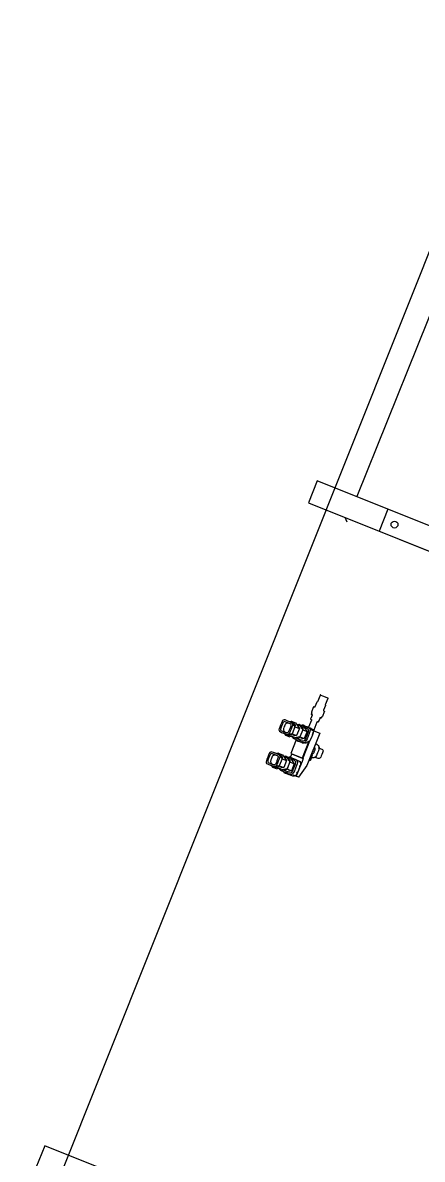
# Model space of a CAD drawing. Extents: x 23618587 to 48466785, y 42305484 to 86624613.
# Drawn here: x 24362717 to 24363749, y 43354219 to 43357153 of the extents above; entities that cross this region are included whole.
import ezdxf

# ---------------------------------------------------------------- set-up
doc = ezdxf.new("R2010")
doc.units = 0
doc.header["$MEASUREMENT"] = 0
doc.layers.add('AC-W', color=7, linetype='CONTINUOUS')
doc.layers.add('楼控', color=1, linetype='CONTINUOUS')

msp = doc.modelspace()

# ---------------------------------------------------------------- linework, layer by layer
at = {"layer": 'AC-W', "color": 7, "ltscale": 300}
for centre, radius, start, end in [((24189221.26409, 43293340.65083), 200000, 4.560471461, 29.6000000034), ((24189221.26409, 43293340.65083), 196000, 18.7775437664, 29.0000337956), ((24148685.34615, 42835267.72991), 567722.67138, 66.5260012819, 69.3279804304), ((24162246.90911, 42870268.06754), 513099.72014, 62.6224147924, 75.1443656534)]:
    msp.add_arc(centre, radius, start, end, dxfattribs=at)
at = {"layer": 'AC-W', "color": 7}
for centre, radius, start, end in [((24148759.7883, 42835660.74182), 530172.67138, 79.4743453433, 79.4743453433), ((24148766.30591, 42835659.45113), 530172.67138, 78.1227654299, 78.1227654299), ((24148779.34207, 42835656.52904), 530172.67138, 76.2090487924, 76.2090487924), ((24148685.34615, 42835267.72991), 567622.67138, 66.7997511767, 68.2411710536), ((24148685.34615, 42835267.72991), 565472.67138, 66.8927523705, 67.9826562671), ((24148685.34615, 42835267.72991), 565272.67138, 67.1564759426, 67.9826461811), ((24148685.34615, 42835267.72991), 565272.67138, 67.1564759426, 67.9826461798)]:
    msp.add_arc(centre, radius, start, end, dxfattribs=at)
at = {"layer": '楼控', "color": 7}
msp.add_line((24363983.22793, 43357103.57583), (24362766.90201, 43354060.66928), dxfattribs=at)
at = {"layer": '楼控'}
for p, q in [((24363969.36761, 43356898.83835), (24363580.3784, 43355929.96535)), ((24363660.39914, 43355897.87032), (24363637.51937, 43355840.82544))]:
    msp.add_line(p, q, dxfattribs=at)
for points in [[(24363888.57865, 43355806.35121), (24363477.85554, 43355971.08561), (24363454.97576, 43355914.04073), (24363865.69887, 43355749.30634), (24364371.23023, 43355546.54588), (24364394.11001, 43355603.59076), (24363888.57865, 43355806.35121)], [(24363555.16966, 43355863.92134), (24363550.0449, 43355875.91004), (24364251.69688, 43355594.48878), (24364239.70818, 43355589.36401)], [(24363476.46721, 43355399.65748), (24363471.5984, 43355387.51833)], [(24363476.87392, 43355400.0771), (24363476.46721, 43355399.65748)], [(24363476.87392, 43355400.0771), (24363477.45828, 43355400.08112)], [(24363478.44934, 43355400.50477), (24363478.04264, 43355400.08514)], [(24363485.02957, 43355416.91088), (24363478.44934, 43355400.50477)], [(24363487.03452, 43355417.74902), (24363486.55891, 43355417.93657), (24363486.19458, 43355418.06024), (24363485.91802, 43355418.11022), (24363485.70575, 43355418.07668), (24363485.53426, 43355417.9498), (24363485.38007, 43355417.71975), (24363485.21967, 43355417.37672), (24363485.02957, 43355416.91088)], [(24363487.03452, 43355417.74902), (24363491.27866, 43355416.04676)], [(24363491.27866, 43355416.04676), (24363502.96145, 43355411.36099)], [(24363504.94964, 43355408.92126), (24363498.36942, 43355392.51515)], [(24363502.96145, 43355411.36099), (24363504.10234, 43355410.90339)], [(24363504.10234, 43355410.90339), (24363504.5682, 43355410.71334), (24363504.91136, 43355410.55325), (24363505.14175, 43355410.3999), (24363505.26929, 43355410.23006), (24363505.30392, 43355410.02051), (24363505.25557, 43355409.74801), (24363505.13417, 43355409.38933), (24363504.94964, 43355408.92126)], [(24363462.75233, 43355369.55757), (24363462.56478, 43355369.08196), (24363462.44111, 43355368.71763), (24363462.39113, 43355368.44108), (24363462.42467, 43355368.2288), (24363462.55156, 43355368.05732), (24363462.7816, 43355367.90312), (24363463.12463, 43355367.74272), (24363463.59047, 43355367.55262)], [(24363467.60216, 43355385.81007), (24363462.7425, 43355373.69374)], [(24363462.7425, 43355373.69374), (24363462.74652, 43355373.10938)], [(24363462.74652, 43355373.10938), (24363463.16615, 43355372.70267)], [(24363463.61261, 43355371.70246), (24363462.75233, 43355369.55757)], [(24363463.16615, 43355372.70267), (24363463.61261, 43355371.70246)], [(24363469.59345, 43355386.68018), (24363469.12536, 43355386.86467), (24363468.76656, 43355386.98576), (24363468.49372, 43355387.03327), (24363468.2835, 43355386.99698), (24363468.11257, 43355386.86672), (24363467.9576, 43355386.63228), (24363467.79524, 43355386.28346), (24363467.60216, 43355385.81007)], [(24363471.5984, 43355387.51833), (24363471.4083, 43355387.05249), (24363471.2479, 43355386.70945), (24363471.0937, 43355386.47941), (24363470.92221, 43355386.35252), (24363470.70994, 43355386.31898), (24363470.43339, 43355386.36896), (24363470.06905, 43355386.49263), (24363469.59345, 43355386.68018)], [(24363496.05615, 43355374.39764), (24363491.19648, 43355362.28131)], [(24363494.34789, 43355378.39387), (24363494.16341, 43355377.92578), (24363494.04232, 43355377.56698), (24363493.99481, 43355377.29414), (24363494.03109, 43355377.08393), (24363494.16136, 43355376.913), (24363494.3958, 43355376.75802), (24363494.74462, 43355376.59566), (24363495.21801, 43355376.40259)], [(24363499.21671, 43355390.53302), (24363494.34789, 43355378.39387)], [(24363495.21801, 43355376.40259), (24363495.68385, 43355376.21249), (24363496.02688, 43355376.05209), (24363496.25692, 43355375.89789), (24363496.38381, 43355375.72641), (24363496.41735, 43355375.51413), (24363496.36737, 43355375.23758), (24363496.2437, 43355374.87324), (24363496.05615, 43355374.39764)], [(24363498.36942, 43355392.51515), (24363498.79306, 43355391.52409)], [(24363498.79306, 43355391.52409), (24363499.21269, 43355391.11738)], [(24363499.21269, 43355391.11738), (24363499.21671, 43355390.53302)], [(24363383.0331, 43355340.26345), (24363380.98434, 43355335.07852), (24363379.61071, 43355331.11558), (24363378.9979, 43355328.12701), (24363379.2316, 43355325.8652), (24363380.39749, 43355324.08251), (24363382.58127, 43355322.53132), (24363385.86862, 43355320.96402), (24363390.34524, 43355319.13298)], [(24363402.92911, 43355350.50766), (24363398.42792, 43355352.27743), (24363394.96852, 43355353.41578), (24363392.31776, 43355353.80266), (24363390.24249, 43355353.31804), (24363388.50954, 43355351.84186), (24363386.88577, 43355349.25407), (24363385.138, 43355345.43461), (24363383.0331, 43355340.26345)], [(24363386.25043, 43355338.97303), (24363384.68477, 43355335.01075), (24363383.63491, 43355331.98236), (24363383.16621, 43355329.69868), (24363383.34404, 43355327.97052), (24363384.23376, 43355326.60871), (24363385.90073, 43355325.42405), (24363388.4103, 43355324.22737), (24363391.82785, 43355322.82949)], [(24363401.43735, 43355346.78834), (24363398.00104, 43355348.13943), (24363395.36009, 43355349.00854), (24363393.33652, 43355349.3041), (24363391.75236, 43355348.93451), (24363390.42965, 43355347.8082), (24363389.1904, 43355345.83357), (24363387.85665, 43355342.91905), (24363386.25043, 43355338.97303)], [(24363404.39392, 43355344.9138), (24363401.66869, 43355344.96412), (24363399.57808, 43355344.89555), (24363397.98459, 43355344.60834), (24363396.75075, 43355344.00275), (24363395.73908, 43355342.979), (24363394.8121, 43355341.43736), (24363393.83232, 43355339.27806), (24363392.66228, 43355336.40135)], [(24363401.43735, 43355346.78834), (24363404.84736, 43355345.39348), (24363407.35128, 43355344.19907), (24363409.01419, 43355343.01604), (24363409.90119, 43355341.65531), (24363410.07737, 43355339.92782), (24363409.60783, 43355337.64447), (24363408.55766, 43355334.61621), (24363406.99195, 43355330.65395)], [(24363402.92911, 43355350.50766), (24363407.39818, 43355348.6796), (24363410.67975, 43355347.11426), (24363412.85913, 43355345.56385), (24363414.02165, 43355343.78061), (24363414.2526, 43355341.51673), (24363413.63732, 43355338.52445), (24363412.2611, 43355334.55598), (24363410.20928, 43355329.36353)], [(24363402.92911, 43355350.50766), (24363409.34096, 43355347.93598)], [(24363405.7129, 43355349.39113), (24363410.31106, 43355350.35468)], [(24363409.34096, 43355347.93598), (24363413.81756, 43355346.10489), (24363417.10479, 43355344.53728), (24363419.28822, 43355342.98525), (24363420.45346, 43355341.20091), (24363420.68606, 43355338.93638), (24363420.07162, 43355335.94376), (24363418.69572, 43355331.97516), (24363416.64394, 43355326.78269)], [(24363410.31106, 43355350.35468), (24363420.27725, 43355335.84141)], [(24363410.31106, 43355350.35468), (24363421.72004, 43355345.77872)], [(24363421.72004, 43355345.77872), (24363431.68623, 43355331.26546)], [(24363424.40081, 43355341.89572), (24363429.30666, 43355339.92806)], [(24363425.65579, 43355341.39236), (24363430.27677, 43355342.34676)], [(24363429.30666, 43355339.92806), (24363433.77573, 43355338.09999), (24363437.0573, 43355336.53465), (24363439.23668, 43355334.98424), (24363440.3992, 43355333.201), (24363440.63015, 43355330.93712), (24363440.01487, 43355327.94484), (24363438.63866, 43355323.97637), (24363436.58683, 43355318.78392)], [(24363430.27677, 43355342.34676), (24363440.22014, 43355327.84264)], [(24363430.27677, 43355342.34676), (24363441.68574, 43355337.7708)], [(24363445.27929, 43355338.47507), (24363443.99086, 43355338.98765), (24363442.97237, 43355339.36681), (24363442.13009, 43355339.62501), (24363441.37033, 43355339.77469), (24363440.59934, 43355339.8283), (24363439.72342, 43355339.79827), (24363438.64884, 43355339.69707), (24363437.28188, 43355339.53712)], [(24363462.71406, 43355353.01752), (24363455.2461, 43355334.39808)], [(24363461.0058, 43355357.01376), (24363460.8183, 43355356.53813), (24363460.69493, 43355356.17368), (24363460.6458, 43355355.89678), (24363460.68099, 43355355.68385), (24363460.8106, 43355355.51127), (24363461.0447, 43355355.35545), (24363461.39339, 43355355.19278), (24363461.86676, 43355354.99966)], [(24363464.43777, 43355365.57049), (24363461.0058, 43355357.01376)], [(24363461.86676, 43355354.99966), (24363462.33262, 43355354.8096), (24363462.67578, 43355354.64951), (24363462.90616, 43355354.49616), (24363463.03371, 43355354.32633), (24363463.06834, 43355354.11677), (24363463.01999, 43355353.84427), (24363462.89859, 43355353.4856), (24363462.71406, 43355353.01752)], [(24363463.59047, 43355367.55262), (24363464.05633, 43355367.36256), (24363464.39949, 43355367.20248), (24363464.62988, 43355367.04913), (24363464.75742, 43355366.87929), (24363464.79205, 43355366.66974), (24363464.7437, 43355366.39724), (24363464.6223, 43355366.03856), (24363464.43777, 43355365.57049)], [(24363476.92964, 43355347.31588), (24363468.92172, 43355327.35018)], [(24363478.93459, 43355348.15403), (24363478.45898, 43355348.34158), (24363478.09465, 43355348.46525), (24363477.8181, 43355348.51523), (24363477.60582, 43355348.48169), (24363477.43434, 43355348.3548), (24363477.28014, 43355348.12476), (24363477.11974, 43355347.78172), (24363476.92964, 43355347.31588)], [(24363480.92587, 43355349.02414), (24363480.7328, 43355348.55075), (24363480.57044, 43355348.20193), (24363480.41546, 43355347.96749), (24363480.24453, 43355347.83723), (24363480.03432, 43355347.80095), (24363479.76148, 43355347.84845), (24363479.40268, 43355347.96954), (24363478.93459, 43355348.15403)], [(24363484.35784, 43355357.58087), (24363480.92587, 43355349.02414)], [(24363486.33997, 43355358.42817), (24363485.8719, 43355358.61269), (24363485.51322, 43355358.7341), (24363485.24072, 43355358.78245), (24363485.03117, 43355358.74782), (24363484.86133, 43355358.62027), (24363484.70798, 43355358.38989), (24363484.5479, 43355358.04673), (24363484.35784, 43355357.58087)], [(24363488.35407, 43355359.28913), (24363488.16095, 43355358.81575), (24363487.99828, 43355358.46706), (24363487.84246, 43355358.23296), (24363487.66988, 43355358.10336), (24363487.45695, 43355358.06817), (24363487.18005, 43355358.1173), (24363486.81559, 43355358.24066), (24363486.33997, 43355358.42817)], [(24363489.21435, 43355361.43401), (24363488.35407, 43355359.28913)], [(24363489.21435, 43355361.43401), (24363490.20542, 43355361.85766)], [(24363490.20542, 43355361.85766), (24363490.78978, 43355361.86168)], [(24363491.19648, 43355362.28131), (24363490.78978, 43355361.86168)], [(24363392.66228, 43355336.40135), (24363391.52022, 43355333.51341), (24363390.73635, 43355331.27553), (24363390.34114, 43355329.5206), (24363390.36501, 43355328.08152), (24363390.83842, 43355326.79118), (24363391.7918, 43355325.48246), (24363393.25562, 43355323.98827), (24363395.26031, 43355322.14149)], [(24363410.20928, 43355329.36353), (24363408.10744, 43355324.19988), (24363406.36226, 43355320.38596), (24363404.74096, 43355317.80189), (24363403.01075, 43355316.32776), (24363400.93886, 43355315.8437), (24363398.2925, 43355316.2298), (24363394.83888, 43355317.3662), (24363390.34524, 43355319.13298)], [(24363390.34524, 43355319.13298), (24363396.75708, 43355316.5613)], [(24363406.99195, 43355330.65395), (24363405.38577, 43355326.70792), (24363404.05234, 43355323.79326), (24363402.81394, 43355321.8183), (24363401.49287, 43355320.69132), (24363399.91143, 43355320.32065), (24363397.89192, 43355320.61458), (24363395.25663, 43355321.48142), (24363391.82785, 43355322.82949)], [(24363393.12903, 43355318.01645), (24363395.77783, 43355314.11977)], [(24363413.01063, 43355317.72396), (24363395.77783, 43355314.11977)], [(24363395.77783, 43355314.11977), (24363407.1868, 43355309.54382)], [(24363416.64394, 43355326.78269), (24363414.54206, 43355321.61906), (24363412.79657, 43355317.80527), (24363411.17442, 43355315.22153), (24363409.44256, 43355313.74807), (24363407.36795, 43355313.26509), (24363404.71753, 43355313.65283), (24363401.25826, 43355314.79149), (24363396.75708, 43355316.5613)], [(24363424.41961, 43355313.14801), (24363407.1868, 43355309.54382)], [(24363411.81693, 43355310.52103), (24363416.72279, 43355308.55337)], [(24363420.27725, 43355335.84141), (24363413.01063, 43355317.72396)], [(24363413.01063, 43355317.72396), (24363424.41961, 43355313.14801)], [(24363413.07192, 43355310.01768), (24363415.74353, 43355306.11185)], [(24363432.95352, 43355309.72519), (24363415.74353, 43355306.11185)], [(24363436.58683, 43355318.78392), (24363434.48499, 43355313.62027), (24363432.73981, 43355309.80635), (24363431.11851, 43355307.22228), (24363429.3883, 43355305.74815), (24363427.31641, 43355305.26409), (24363424.67005, 43355305.6502), (24363421.21643, 43355306.78659), (24363416.72279, 43355308.55337)], [(24363420.27725, 43355335.84141), (24363431.68623, 43355331.26546)], [(24363431.68623, 43355331.26546), (24363424.41961, 43355313.14801)], [(24363450.66551, 43355313.13719), (24363448.37262, 43355307.52547), (24363446.46973, 43355303.37986), (24363444.70376, 43355300.56936), (24363442.82164, 43355298.96298), (24363440.5703, 43355298.42972), (24363437.69669, 43355298.83859), (24363433.94772, 43355300.05857), (24363429.07033, 43355301.95868)], [(24363454.56738, 43355311.57221), (24363451.88891, 43355305.01359), (24363449.66529, 43355300.16946), (24363447.60021, 43355296.8877), (24363445.39735, 43355295.01616), (24363442.76038, 43355294.40269), (24363439.39301, 43355294.89515), (24363434.9989, 43355296.3414), (24363429.28175, 43355298.58929)], [(24363440.22014, 43355327.84264), (24363432.95352, 43355309.72519)], [(24363432.95352, 43355309.72519), (24363444.3625, 43355305.14924)], [(24363440.22014, 43355327.84264), (24363451.62911, 43355323.26669)], [(24363441.68574, 43355337.7708), (24363451.62911, 43355323.26669)], [(24363442.78904, 43355336.16279), (24363447.62758, 43355334.16594), (24363451.1801, 43355332.45706), (24363453.53863, 43355330.76641), (24363454.7952, 43355328.82427), (24363455.04186, 43355326.36092), (24363454.37064, 43355323.10663), (24363452.87357, 43355318.79168), (24363450.64269, 43355313.14634)], [(24363451.62911, 43355323.26669), (24363444.3625, 43355305.14924)], [(24363445.27929, 43355338.47507), (24363453.83602, 43355335.0431)], [(24363445.27929, 43355338.47507), (24363450.96215, 43355336.14181), (24363455.13508, 43355334.14502), (24363457.90667, 43355332.16955), (24363459.38548, 43355329.90024), (24363459.6801, 43355327.02193), (24363458.8991, 43355323.21945), (24363457.15106, 43355318.17765), (24363454.54456, 43355311.58136)], [(24363484.61435, 43355319.38733), (24363451.14581, 43355235.94209)], [(24363453.83602, 43355335.0431), (24363459.51888, 43355332.70984), (24363463.69181, 43355330.71305), (24363466.4634, 43355328.73759), (24363467.94221, 43355326.46828), (24363468.23683, 43355323.58996), (24363467.45583, 43355319.78749), (24363465.70779, 43355314.74569), (24363463.10129, 43355308.1494)], [(24363461.56822, 43355328.63076), (24363462.98293, 43355328.06335)], [(24363461.56822, 43355328.63076), (24363468.64178, 43355325.79367)], [(24363462.98293, 43355328.06335), (24363468.93841, 43355325.6747)], [(24363465.12782, 43355327.20307), (24363463.98117, 43355326.39151)], [(24363468.93841, 43355325.6747), (24363464.8109, 43355315.3838)], [(24363467.18125, 43355321.29365), (24363465.89343, 43355320.85658)], [(24363468.92172, 43355327.35018), (24363468.73421, 43355326.87455), (24363468.61085, 43355326.5101), (24363468.56172, 43355326.2332), (24363468.59691, 43355326.02027), (24363468.72651, 43355325.84769), (24363468.96062, 43355325.69187), (24363469.30931, 43355325.5292), (24363469.78268, 43355325.33608)], [(24363468.64178, 43355325.79367), (24363469.78268, 43355325.33608)], [(24363468.93841, 43355325.6747), (24363484.61435, 43355319.38733)], [(24363423.54678, 43355302.45232), (24363409.26064, 43355266.8335)], [(24363415.74353, 43355306.11185), (24363427.15251, 43355301.5359)], [(24363422.74864, 43355303.30222), (24363423.62925, 43355302.24956), (24363424.33834, 43355301.43952), (24363424.95238, 43355300.8166), (24363425.54782, 43355300.32531), (24363426.2011, 43355299.91015), (24363426.9887, 43355299.51562), (24363427.98704, 43355299.08623), (24363429.2726, 43355298.56647)], [(24363444.3625, 43355305.14924), (24363427.15251, 43355301.5359)], [(24363437.82018, 43355295.11169), (24363429.26345, 43355298.54365)], [(24363437.82018, 43355295.11169), (24363439.23953, 43355294.62188)], [(24363456.51859, 43355298.86973), (24363438.90116, 43355254.94517)], [(24363439.23953, 43355294.62188), (24363439.7918, 43355294.47983)], [(24363439.7918, 43355294.47983), (24363440.75943, 43355294.25067)], [(24363457.96527, 43355298.31597), (24363440.33869, 43355254.3686)], [(24363457.95612, 43355298.29316), (24363440.33869, 43355254.3686)], [(24363440.75943, 43355294.25067), (24363441.46239, 43355294.15414)], [(24363441.46239, 43355294.15414), (24363442.34339, 43355294.03918)], [(24363442.34339, 43355294.03918), (24363443.14226, 43355293.98365)], [(24363443.14226, 43355293.98365), (24363443.97311, 43355293.94179)], [(24363443.97311, 43355293.94179), (24363444.87253, 43355294.00486)], [(24363444.87253, 43355294.00486), (24363445.65323, 43355294.03609)], [(24363445.65323, 43355294.03609), (24363446.66686, 43355294.1858)], [(24363446.66686, 43355294.1858), (24363447.34262, 43355294.28561)], [(24363447.34262, 43355294.28561), (24363448.7582, 43355294.64494)], [(24363448.7582, 43355294.64494), (24363449.01847, 43355294.69948)], [(24363449.01847, 43355294.69948), (24363450.64881, 43355295.26406)], [(24363451.13751, 43355295.49187), (24363450.71275, 43355295.29139)], [(24363452.30673, 43355296.02948), (24363451.13751, 43355295.49187)], [(24363452.88683, 43355296.35307), (24363452.30673, 43355296.02948)], [(24363453.87802, 43355296.90911), (24363452.88683, 43355296.35307)], [(24363454.4719, 43355297.33313), (24363453.87802, 43355296.90911)], [(24363455.38097, 43355297.9486), (24363454.4719, 43355297.33313)], [(24363455.96119, 43355298.40459), (24363455.38097, 43355297.9486)], [(24363456.51859, 43355298.86973), (24363455.96119, 43355298.40459)], [(24363456.51859, 43355298.86973), (24363457.95612, 43355298.29316)], [(24363457.96527, 43355298.31597), (24363457.95612, 43355298.29316)], [(24363463.12411, 43355308.14025), (24363457.96527, 43355298.31597)], [(24363470.41973, 43355283.99669), (24363462.20132, 43355263.50617)], [(24363463.12411, 43355308.14025), (24363463.12411, 43355308.14025)], [(24363470.41973, 43355283.99669), (24363471.1141, 43355281.95665), (24363471.60809, 43355280.35426), (24363471.89981, 43355279.0509), (24363471.98736, 43355277.90797), (24363471.86886, 43355276.78685), (24363471.5424, 43355275.54891), (24363471.00609, 43355274.05555), (24363470.25803, 43355272.16815)], [(24363470.41973, 43355283.99669), (24363470.41973, 43355283.99669)], [(24363473.98898, 43355292.89569), (24363477.53069, 43355289.86728), (24363480.11862, 43355287.40797), (24363481.80823, 43355285.23508), (24363482.65501, 43355283.06593), (24363482.71444, 43355280.61781), (24363482.04201, 43355277.60804), (24363480.6932, 43355273.75393), (24363478.72349, 43355268.77279)], [(24363480.08273, 43355282.13416), (24363484.09869, 43355280.52342)], [(24363484.09869, 43355280.52342), (24363487.51623, 43355279.12554), (24363490.02581, 43355277.92886), (24363491.69278, 43355276.7442), (24363492.58249, 43355275.38239), (24363492.76033, 43355273.65423), (24363492.29163, 43355271.37055), (24363491.24177, 43355268.34216), (24363489.67611, 43355264.37988)], [(24363349.85742, 43355257.54838), (24363347.80866, 43355252.36345), (24363346.43503, 43355248.40051), (24363345.82222, 43355245.41194), (24363346.05592, 43355243.15012), (24363347.22181, 43355241.36744), (24363349.40559, 43355239.81625), (24363352.69294, 43355238.24895), (24363357.16956, 43355236.41791)], [(24363369.75344, 43355267.79259), (24363365.25224, 43355269.56236), (24363361.79284, 43355270.70071), (24363359.14209, 43355271.08759), (24363357.06681, 43355270.60297), (24363355.33386, 43355269.12679), (24363353.71009, 43355266.539), (24363351.96233, 43355262.71954), (24363349.85742, 43355257.54838)], [(24363353.07476, 43355256.25796), (24363351.50909, 43355252.29568), (24363350.45923, 43355249.26729), (24363349.99053, 43355246.98361), (24363350.16837, 43355245.25545), (24363351.05809, 43355243.89364), (24363352.72505, 43355242.70898), (24363355.23463, 43355241.5123), (24363358.65217, 43355240.11442)], [(24363368.26168, 43355264.07327), (24363364.82537, 43355265.42436), (24363362.18441, 43355266.29347), (24363360.16084, 43355266.58903), (24363358.57669, 43355266.21944), (24363357.25397, 43355265.09313), (24363356.01472, 43355263.1185), (24363354.68098, 43355260.20398), (24363353.07476, 43355256.25796)], [(24363359.4866, 43355253.68628), (24363358.34454, 43355250.79834), (24363357.56068, 43355248.56046), (24363357.16546, 43355246.80553), (24363357.18933, 43355245.36645), (24363357.66274, 43355244.07611), (24363358.61613, 43355242.76739), (24363360.07994, 43355241.2732), (24363362.08463, 43355239.42642)], [(24363371.21824, 43355262.19873), (24363368.49302, 43355262.24904), (24363366.4024, 43355262.18048), (24363364.80892, 43355261.89327), (24363363.57508, 43355261.28768), (24363362.56341, 43355260.26393), (24363361.63642, 43355258.72229), (24363360.65665, 43355256.56299), (24363359.4866, 43355253.68628)], [(24363368.26168, 43355264.07327), (24363371.67169, 43355262.67841), (24363374.1756, 43355261.484), (24363375.83851, 43355260.30097), (24363376.72551, 43355258.94024), (24363376.9017, 43355257.21275), (24363376.43216, 43355254.9294), (24363375.38198, 43355251.90114), (24363373.81627, 43355247.93888)], [(24363369.75344, 43355267.79259), (24363374.2225, 43355265.96453), (24363377.50407, 43355264.39919), (24363379.68346, 43355262.84878), (24363380.84597, 43355261.06554), (24363381.07693, 43355258.80166), (24363380.46164, 43355255.80938), (24363379.08543, 43355251.84091), (24363377.0336, 43355246.64846)], [(24363369.75344, 43355267.79259), (24363376.16528, 43355265.22091)], [(24363377.13538, 43355267.63961), (24363372.53723, 43355266.67606)], [(24363376.16528, 43355265.22091), (24363380.64188, 43355263.38982), (24363383.92911, 43355261.82221), (24363386.11255, 43355260.27018), (24363387.27778, 43355258.48584), (24363387.51038, 43355256.22131), (24363386.89595, 43355253.22868), (24363385.52005, 43355249.26009), (24363383.46827, 43355244.06762)], [(24363377.13538, 43355267.63961), (24363387.10157, 43355253.12634)], [(24363377.13538, 43355267.63961), (24363388.54436, 43355263.06365)], [(24363387.10157, 43355253.12634), (24363379.83496, 43355235.00889)], [(24363387.10157, 43355253.12634), (24363398.51055, 43355248.55039)], [(24363388.54436, 43355263.06365), (24363398.51055, 43355248.55039)], [(24363391.22513, 43355259.18065), (24363396.13099, 43355257.21298)], [(24363397.10109, 43355259.63169), (24363392.48012, 43355258.67729)], [(24363396.13099, 43355257.21298), (24363400.60006, 43355255.38492), (24363403.88162, 43355253.81958), (24363406.06101, 43355252.26917), (24363407.22352, 43355250.48593), (24363407.45448, 43355248.22205), (24363406.83919, 43355245.22977), (24363405.46298, 43355241.2613), (24363403.41115, 43355236.06885)], [(24363397.10109, 43355259.63169), (24363407.04446, 43355245.12757)], [(24363397.10109, 43355259.63169), (24363408.51007, 43355255.05573)], [(24363412.10361, 43355255.76), (24363410.81518, 43355256.27258), (24363409.79669, 43355256.65174), (24363408.95442, 43355256.90994), (24363408.19465, 43355257.05962), (24363407.42366, 43355257.11323), (24363406.54774, 43355257.0832), (24363405.47316, 43355256.982), (24363404.1062, 43355256.82205)], [(24363408.51007, 43355255.05573), (24363418.45344, 43355240.55162)], [(24363409.09276, 43355258.15959), (24363408.51619, 43355256.72206)], [(24363412.11289, 43355265.68952), (24363409.09276, 43355258.15959)], [(24363409.26064, 43355266.8335), (24363438.90116, 43355254.94517)], [(24363409.61337, 43355253.44772), (24363414.45191, 43355251.45087), (24363418.00442, 43355249.74199), (24363420.36295, 43355248.05134), (24363421.61953, 43355246.1092), (24363421.86619, 43355243.64584), (24363421.19496, 43355240.39156), (24363419.69789, 43355236.07661), (24363417.46701, 43355230.43127)], [(24363412.10361, 43355255.76), (24363420.66035, 43355252.32803)], [(24363412.10361, 43355255.76), (24363417.78647, 43355253.42673), (24363421.9594, 43355251.42995), (24363424.73099, 43355249.45448), (24363426.2098, 43355247.18517), (24363426.50442, 43355244.30686), (24363425.72342, 43355240.50438), (24363423.97538, 43355235.46258), (24363421.36888, 43355228.86629)], [(24363412.11289, 43355265.68952), (24363440.33869, 43355254.3686)], [(24363420.66035, 43355252.32803), (24363426.32213, 43355249.98584), (24363430.47946, 43355247.98289), (24363433.24036, 43355246.00426), (24363434.71287, 43355243.735), (24363435.00505, 43355240.86014), (24363434.22493, 43355237.06476), (24363432.48056, 43355232.03391), (24363429.87998, 43355225.45263)], [(24363441.75341, 43355253.80118), (24363438.73328, 43355246.27126)], [(24363438.90116, 43355254.94517), (24363440.33869, 43355254.3686)], [(24363440.33869, 43355254.3686), (24363440.33869, 43355254.3686)], [(24363440.33869, 43355254.3686), (24363441.75341, 43355253.80118)], [(24363457.25013, 43355251.16166), (24363460.10238, 43355250.01767)], [(24363465.04441, 43355262.33937), (24363460.10238, 43355250.01767)], [(24363478.72349, 43355268.77279), (24363477.05422, 43355264.66494), (24363475.65665, 43355261.55878), (24363474.33486, 43355259.29013), (24363472.89296, 43355257.69483), (24363471.13502, 43355256.60872), (24363468.86516, 43355255.86762), (24363465.88744, 43355255.30738), (24363462.00597, 43355254.76381)], [(24363462.19217, 43355263.48336), (24363465.04441, 43355262.33937)], [(24363470.21239, 43355272.18646), (24363469.46699, 43355270.30669), (24363468.8362, 43355268.85743), (24363468.22616, 43355267.73696), (24363467.54298, 43355266.84355), (24363466.69279, 43355266.0755), (24363465.5817, 43355265.33106), (24363464.11584, 43355264.50853), (24363462.20132, 43355263.50617)], [(24363462.20132, 43355263.50617), (24363462.20132, 43355263.50617)], [(24363470.49604, 43355258.16616), (24363474.48919, 43355256.56457)], [(24363489.67611, 43355264.37988), (24363488.06988, 43355260.43386), (24363486.73614, 43355257.51934), (24363485.49689, 43355255.54471), (24363484.17418, 43355254.4184), (24363482.59002, 43355254.04881), (24363480.56645, 43355254.34437), (24363477.9255, 43355255.21348), (24363474.48919, 43355256.56457)], [(24363478.76913, 43355268.75449), (24363478.76913, 43355268.75449)], [(24363377.0336, 43355246.64846), (24363374.93177, 43355241.48481), (24363373.18659, 43355237.67089), (24363371.56528, 43355235.08682), (24363369.83508, 43355233.61269), (24363367.76318, 43355233.12863), (24363365.11682, 43355233.51473), (24363361.66321, 43355234.65113), (24363357.16956, 43355236.41791)], [(24363357.16956, 43355236.41791), (24363363.5814, 43355233.84622)], [(24363373.81627, 43355247.93888), (24363372.2101, 43355243.99285), (24363370.87666, 43355241.07819), (24363369.63826, 43355239.10323), (24363368.31719, 43355237.97625), (24363366.73576, 43355237.60558), (24363364.71624, 43355237.89951), (24363362.08095, 43355238.76635), (24363358.65217, 43355240.11442)], [(24363359.95335, 43355235.30138), (24363362.60215, 43355231.4047)], [(24363379.83496, 43355235.00889), (24363362.60215, 43355231.4047)], [(24363362.60215, 43355231.4047), (24363374.01112, 43355226.82875)], [(24363383.46827, 43355244.06762), (24363381.36638, 43355238.90399), (24363379.62089, 43355235.0902), (24363377.99874, 43355232.50646), (24363376.26689, 43355231.03299), (24363374.19227, 43355230.55002), (24363371.54185, 43355230.93776), (24363368.08258, 43355232.07642), (24363363.5814, 43355233.84622)], [(24363391.24393, 43355230.43294), (24363374.01112, 43355226.82875)], [(24363378.64125, 43355227.80596), (24363383.54711, 43355225.8383)], [(24363379.83496, 43355235.00889), (24363391.24393, 43355230.43294)], [(24363379.89624, 43355227.30261), (24363382.56786, 43355223.39678)], [(24363399.77785, 43355227.01012), (24363382.56786, 43355223.39678)], [(24363382.56786, 43355223.39678), (24363393.97683, 43355218.82083)], [(24363403.41115, 43355236.06885), (24363401.30932, 43355230.9052), (24363399.56414, 43355227.09128), (24363397.94283, 43355224.50721), (24363396.21263, 43355223.03308), (24363394.14073, 43355222.54902), (24363391.49437, 43355222.93512), (24363388.04076, 43355224.07152), (24363383.54711, 43355225.8383)], [(24363398.51055, 43355248.55039), (24363391.24393, 43355230.43294)], [(24363411.18682, 43355222.43417), (24363393.97683, 43355218.82083)], [(24363417.48983, 43355230.42212), (24363415.19695, 43355224.8104), (24363413.29405, 43355220.66478), (24363411.52808, 43355217.85429), (24363409.64596, 43355216.24791), (24363407.39463, 43355215.71465), (24363404.52101, 43355216.12351), (24363400.77204, 43355217.3435), (24363395.89465, 43355219.24361)], [(24363421.3917, 43355228.85714), (24363418.71323, 43355222.29851), (24363416.48962, 43355217.45439), (24363414.42453, 43355214.17263), (24363412.22167, 43355212.30109), (24363409.58471, 43355211.68762), (24363406.21733, 43355212.18008), (24363401.82323, 43355213.62633), (24363396.10607, 43355215.87422)], [(24363407.04446, 43355245.12757), (24363399.77785, 43355227.01012)], [(24363399.77785, 43355227.01012), (24363411.18682, 43355222.43417)], [(24363429.94843, 43355225.42518), (24363427.25796, 43355218.87995), (24363425.02554, 43355214.04484), (24363422.95465, 43355210.76717), (24363420.74875, 43355208.89426), (24363418.11132, 43355208.27342), (24363414.74582, 43355208.75199), (24363410.35572, 43355210.17728), (24363404.6445, 43355212.39662)], [(24363407.04446, 43355245.12757), (24363418.45344, 43355240.55162)], [(24363418.45344, 43355240.55162), (24363411.18682, 43355222.43417)], [(24363430.31352, 43355225.27874), (24363423.44958, 43355208.16528)], [(24363430.35915, 43355225.26044), (24363429.6625, 43355223.53717), (24363429.08957, 43355222.20445), (24363428.5685, 43355221.16506), (24363428.02738, 43355220.32182), (24363427.39434, 43355219.57754), (24363426.59748, 43355218.83501), (24363425.56492, 43355217.99705), (24363424.22478, 43355216.96646)], [(24363451.14581, 43355235.94209), (24363429.15407, 43355205.8773)], [(24363429.94843, 43355225.42518), (24363429.94843, 43355225.42518)], [(24363438.73328, 43355246.27126), (24363430.31352, 43355225.27874)], [(24363431.66528, 43355235.51745), (24363431.91883, 43355233.8389), (24363432.08391, 43355232.51402), (24363432.1452, 43355231.4226), (24363432.0874, 43355230.44444), (24363431.8952, 43355229.45934), (24363431.55329, 43355228.34711), (24363431.04638, 43355226.98754), (24363430.35915, 43355225.26044)], [(24363460.10238, 43355250.01767), (24363455.60279, 43355247.05443)], [(24363389.57297, 43355220.58715), (24363390.45357, 43355219.53448), (24363391.16266, 43355218.72444), (24363391.7767, 43355218.10153), (24363392.37214, 43355217.61024), (24363393.02543, 43355217.19508), (24363393.81302, 43355216.80055), (24363394.81137, 43355216.37116), (24363396.09692, 43355215.8514)], [(24363396.08777, 43355215.82858), (24363404.6445, 43355212.39662)], [(24363414.66467, 43355211.68877), (24363417.51692, 43355210.54478)], [(24363417.51692, 43355210.54478), (24363423.44958, 43355208.16528)], [(24363429.15407, 43355205.8773), (24363423.44958, 43355208.16528)], [(24363429.15407, 43355205.8773), (24363429.29098, 43355205.82239)], [(24363431.03225, 43355207.85232), (24363429.29098, 43355205.82239)], [(24363184.97514, 43354089.58453), (24362774.25203, 43354254.31892), (24362751.37225, 43354197.27405), (24363162.09536, 43354032.53965), (24363598.99093, 43353857.30791), (24363621.6629, 43353914.43613), (24363184.97514, 43354089.58453)]]:
    msp.add_lwpolyline(points, dxfattribs=at)
msp.add_circle((24363677.48169, 43355857.90799), 8.95308, dxfattribs=at)

doc.saveas('drawing.dxf')
